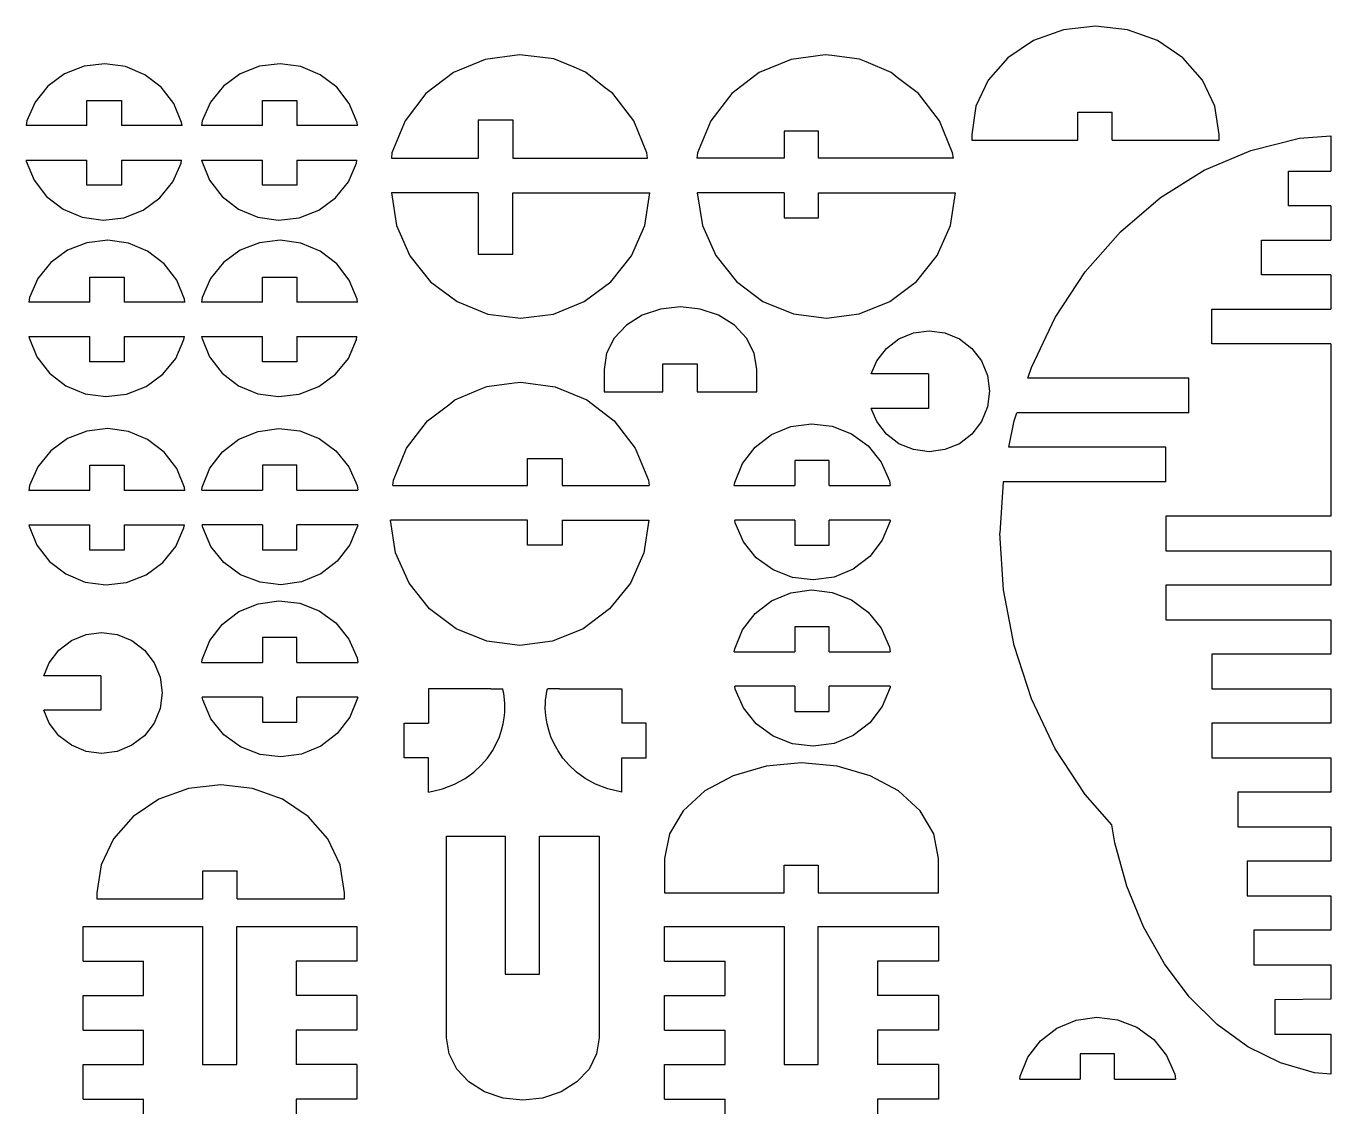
# Model space of a CAD drawing. Header units: inches. Extents: x -293 to 209, y -165 to 155.
# Drawn here: x -232.7 to -119.3, y -80.8 to 13.1 of the extents above; entities that cross this region are included whole.
import ezdxf

# ---------------------------------------------------------------- set-up
doc = ezdxf.new("R2010")
doc.units = ezdxf.units.IN
doc.header["$MEASUREMENT"] = 0

msp = doc.modelspace()

# ---------------------------------------------------------------- linework, layer by layer
for p, q in [((-142.52, 12.81), (-145.12, 11.87)), ((-139.74, 13.14), (-142.52, 12.81)), ((-136.95, 12.81), (-139.74, 13.14)), ((-134.36, 11.87), (-136.95, 12.81)), ((-145.12, 11.87), (-147.35, 10.38)), ((-132.13, 10.38), (-134.36, 11.87)), ((-192.8, 10.24), (-195.57, 9.1)), ((-189.83, 10.64), (-192.8, 10.24)), ((-188.04, 10.44), (-189.83, 10.64)), ((-186.84, 10.29), (-188.04, 10.44)), ((-185.07, 9.56), (-186.84, 10.29)), ((-166.21, 10.24), (-168.98, 9.1)), ((-163.24, 10.64), (-166.21, 10.24)), ((-162.65, 10.57), (-163.24, 10.64)), ((-160.27, 10.26), (-162.65, 10.57)), ((-159.68, 10.02), (-160.27, 10.26)), ((-147.35, 10.38), (-149.06, 8.43)), ((-130.42, 8.43), (-132.13, 10.38)), ((-227.68, 9.65), (-229.37, 8.98)), ((-225.87, 9.86), (-227.68, 9.65)), ((-224.07, 9.61), (-225.87, 9.86)), ((-222.4, 8.91), (-224.07, 9.61)), ((-212.42, 9.65), (-214.11, 8.98)), ((-210.62, 9.86), (-212.42, 9.65)), ((-208.82, 9.61), (-210.62, 9.86)), ((-207.14, 8.91), (-208.82, 9.61)), ((-195.57, 9.1), (-197.95, 7.27)), ((-184.07, 9.14), (-185.07, 9.56)), ((-182.46, 7.84), (-184.07, 9.14)), ((-168.98, 9.1), (-171.36, 7.27)), ((-157.5, 9.11), (-159.68, 10.02)), ((-156.97, 8.68), (-157.5, 9.11)), ((-229.37, 8.98), (-230.82, 7.92)), ((-220.97, 7.82), (-222.4, 8.91)), ((-214.11, 8.98), (-215.57, 7.92)), ((-205.71, 7.82), (-207.14, 8.91)), ((-155.13, 7.27), (-156.97, 8.68)), ((-149.06, 8.43), (-150.13, 6.16)), ((-129.35, 6.16), (-130.42, 8.43)), ((-230.82, 7.92), (-231.94, 6.52)), ((-219.87, 6.4), (-220.97, 7.82)), ((-215.57, 7.92), (-216.69, 6.52)), ((-204.62, 6.4), (-205.71, 7.82)), ((-197.95, 7.27), (-199.77, 4.9)), ((-181.71, 7.27), (-182.46, 7.84)), ((-179.89, 4.9), (-181.71, 7.27)), ((-171.36, 7.27), (-173.18, 4.9)), ((-153.3, 4.9), (-155.13, 7.27)), ((-231.94, 6.52), (-232.66, 4.89)), ((-227.43, 4.48), (-227.43, 6.67)), ((-227.43, 6.67), (-224.43, 6.67)), ((-224.43, 6.67), (-224.43, 4.48)), ((-219.2, 4.75), (-219.87, 6.4)), ((-216.69, 6.52), (-217.41, 4.89)), ((-212.17, 4.48), (-212.17, 6.67)), ((-212.17, 6.67), (-209.17, 6.67)), ((-209.17, 6.67), (-209.17, 4.48)), ((-203.94, 4.75), (-204.62, 6.4)), ((-150.13, 6.16), (-150.5, 3.72)), ((-128.98, 3.72), (-129.35, 6.16)), ((-232.66, 4.89), (-232.72, 4.48)), ((-219.16, 4.48), (-219.2, 4.75)), ((-217.41, 4.89), (-217.47, 4.48)), ((-203.91, 4.48), (-203.94, 4.75)), ((-199.77, 4.9), (-200.92, 2.13)), ((-193.41, 4.99), (-193.41, 1.65)), ((-193.41, 4.99), (-190.41, 4.99)), ((-190.41, 4.99), (-190.41, 1.65)), ((-178.74, 2.13), (-179.89, 4.9)), ((-173.18, 4.9), (-174.33, 2.13)), ((-152.16, 2.13), (-153.3, 4.9)), ((-141.28, 5.65), (-138.29, 5.65)), ((-141.28, 3.22), (-141.28, 5.65)), ((-138.29, 3.22), (-138.29, 5.65)), ((-227.43, 4.48), (-232.72, 4.48)), ((-219.16, 4.48), (-224.43, 4.48)), ((-212.17, 4.48), (-217.47, 4.48)), ((-203.91, 4.48), (-209.17, 4.48)), ((-166.82, 4.01), (-166.82, 1.65)), ((-163.82, 4.01), (-166.82, 4.01)), ((-163.82, 1.65), (-163.82, 4.01)), ((-150.5, 3.72), (-150.5, 3.22)), ((-128.98, 3.22), (-128.98, 3.72)), ((-121.99, 3.38), (-119.27, 3.6)), ((-119.27, 3.6), (-119.27, 0.52)), ((-150.5, 3.22), (-141.28, 3.22)), ((-138.29, 3.22), (-128.98, 3.22)), ((-130.29, 0.6), (-126.23, 2.33)), ((-126.23, 2.33), (-121.99, 3.38)), ((-232.72, 1.48), (-227.43, 1.48)), ((-232.72, 1.48), (-232.71, 1.38)), ((-232.71, 1.38), (-232.03, -0.27)), ((-227.43, -0.7), (-227.43, 1.48)), ((-224.43, 1.48), (-219.21, 1.48)), ((-224.43, 1.48), (-224.43, -0.7)), ((-219.96, -0.4), (-219.24, 1.23)), ((-219.24, 1.23), (-219.21, 1.48)), ((-217.47, 1.48), (-212.17, 1.48)), ((-217.47, 1.48), (-217.45, 1.38)), ((-217.45, 1.38), (-216.78, -0.27)), ((-212.17, -0.7), (-212.17, 1.48)), ((-209.17, 1.48), (-203.95, 1.48)), ((-209.17, 1.48), (-209.17, -0.7)), ((-204.7, -0.4), (-203.99, 1.23)), ((-203.99, 1.23), (-203.95, 1.48)), ((-200.92, 2.13), (-200.96, 1.65)), ((-200.96, 1.65), (-193.41, 1.65)), ((-190.41, 1.65), (-178.68, 1.65)), ((-178.68, 1.65), (-178.74, 2.13)), ((-174.33, 2.13), (-174.39, 1.65)), ((-166.82, 1.65), (-174.39, 1.65)), ((-152.09, 1.65), (-163.82, 1.65)), ((-152.09, 1.65), (-152.16, 2.13)), ((-134.09, -1.77), (-130.29, 0.6)), ((-122.96, -2.48), (-122.96, 0.52)), ((-122.96, 0.52), (-119.27, 0.52)), ((-232.03, -0.27), (-230.94, -1.69)), ((-224.43, -0.7), (-227.43, -0.7)), ((-221.08, -1.79), (-219.96, -0.4)), ((-216.78, -0.27), (-215.68, -1.69)), ((-209.17, -0.7), (-212.17, -0.7)), ((-205.83, -1.79), (-204.7, -0.4)), ((-230.94, -1.69), (-229.51, -2.78)), ((-222.54, -2.86), (-221.08, -1.79)), ((-215.68, -1.69), (-214.25, -2.78)), ((-207.28, -2.86), (-205.83, -1.79)), ((-193.41, -1.35), (-200.96, -1.35)), ((-200.96, -1.35), (-200.51, -4.19)), ((-193.41, -1.35), (-193.41, -6.68)), ((-190.41, -1.35), (-178.48, -1.35)), ((-190.41, -6.68), (-190.41, -1.35)), ((-178.93, -4.19), (-178.48, -1.35)), ((-174.37, -1.35), (-173.92, -4.19)), ((-166.82, -1.35), (-174.37, -1.35)), ((-166.82, -1.35), (-166.82, -3.54)), ((-163.82, -3.54), (-163.82, -1.35)), ((-163.82, -1.35), (-151.9, -1.35)), ((-152.35, -4.19), (-151.9, -1.35)), ((-137.56, -4.74), (-134.09, -1.77)), ((-229.51, -2.78), (-227.83, -3.48)), ((-224.22, -3.52), (-222.54, -2.86)), ((-214.25, -2.78), (-212.58, -3.48)), ((-208.97, -3.52), (-207.28, -2.86)), ((-119.27, -2.48), (-122.96, -2.48)), ((-119.27, -2.48), (-119.27, -5.48)), ((-227.83, -3.48), (-226.03, -3.73)), ((-226.03, -3.73), (-224.22, -3.52)), ((-212.58, -3.48), (-210.78, -3.73)), ((-210.78, -3.73), (-208.97, -3.52)), ((-200.51, -4.19), (-199.35, -6.83)), ((-180.09, -6.83), (-178.93, -4.19)), ((-173.92, -4.19), (-172.75, -6.82)), ((-166.82, -3.54), (-163.82, -3.54)), ((-153.51, -6.82), (-152.35, -4.19)), ((-225.62, -5.49), (-227.43, -5.7)), ((-223.82, -5.74), (-225.62, -5.49)), ((-210.62, -5.49), (-212.42, -5.7)), ((-208.82, -5.74), (-210.62, -5.49)), ((-140.63, -8.24), (-137.56, -4.74)), ((-125.31, -8.48), (-125.31, -5.48)), ((-125.31, -5.48), (-119.27, -5.48)), ((-229.12, -6.36), (-230.57, -7.43)), ((-227.43, -5.7), (-229.12, -6.36)), ((-222.15, -6.44), (-223.82, -5.74)), ((-220.72, -7.53), (-222.15, -6.44)), ((-214.11, -6.36), (-215.57, -7.43)), ((-212.42, -5.7), (-214.11, -6.36)), ((-207.14, -6.44), (-208.82, -5.74)), ((-205.71, -7.53), (-207.14, -6.44)), ((-193.41, -6.68), (-190.41, -6.68)), ((-230.57, -7.43), (-231.7, -8.82)), ((-219.62, -8.95), (-220.72, -7.53)), ((-215.57, -7.43), (-216.69, -8.82)), ((-204.62, -8.95), (-205.71, -7.53)), ((-199.35, -6.83), (-197.55, -9.09)), ((-181.88, -9.09), (-180.09, -6.83)), ((-172.75, -6.82), (-170.96, -9.08)), ((-155.31, -9.08), (-153.51, -6.82)), ((-231.7, -8.82), (-232.41, -10.45)), ((-227.18, -10.86), (-227.18, -8.68)), ((-227.18, -8.68), (-224.18, -8.68)), ((-224.18, -8.68), (-224.18, -10.86)), ((-218.95, -10.6), (-219.62, -8.95)), ((-216.69, -8.82), (-217.41, -10.45)), ((-212.17, -10.86), (-212.17, -8.68)), ((-212.17, -8.68), (-209.17, -8.68)), ((-209.17, -8.68), (-209.17, -10.86)), ((-203.94, -10.6), (-204.62, -8.95)), ((-157.61, -10.8), (-155.31, -9.08)), ((-143.23, -12.2), (-140.63, -8.24)), ((-119.27, -8.48), (-125.31, -8.48)), ((-119.27, -8.48), (-119.27, -11.48)), ((-197.55, -9.09), (-195.25, -10.82)), ((-184.19, -10.82), (-181.88, -9.09)), ((-170.96, -9.08), (-168.66, -10.8)), ((-232.41, -10.45), (-232.47, -10.86)), ((-227.18, -10.86), (-232.47, -10.86)), ((-218.91, -10.86), (-224.18, -10.86)), ((-218.91, -10.86), (-218.95, -10.6)), ((-217.41, -10.45), (-217.47, -10.86)), ((-212.17, -10.86), (-217.47, -10.86)), ((-203.91, -10.86), (-209.17, -10.86)), ((-203.91, -10.86), (-203.94, -10.6)), ((-195.25, -10.82), (-192.58, -11.9)), ((-186.86, -11.9), (-184.19, -10.82)), ((-175.83, -11.28), (-177.55, -11.47)), ((-174.11, -11.47), (-175.83, -11.28)), ((-168.66, -10.8), (-165.99, -11.88)), ((-160.28, -11.88), (-157.61, -10.8)), ((-192.58, -11.9), (-189.72, -12.27)), ((-189.72, -12.27), (-186.86, -11.9)), ((-179.15, -12.01), (-180.52, -12.87)), ((-177.55, -11.47), (-179.15, -12.01)), ((-172.51, -12.01), (-174.11, -11.47)), ((-171.13, -12.87), (-172.51, -12.01)), ((-165.99, -11.88), (-163.13, -12.25)), ((-163.13, -12.25), (-160.28, -11.88)), ((-145.3, -16.54), (-143.23, -12.2)), ((-129.61, -11.48), (-119.27, -11.48)), ((-129.61, -14.48), (-129.61, -11.48)), ((-180.52, -12.87), (-181.58, -14)), ((-170.08, -14), (-171.13, -12.87)), ((-156.83, -14.06), (-155.56, -13.53)), ((-155.56, -13.53), (-154.2, -13.35)), ((-154.2, -13.35), (-152.84, -13.53)), ((-152.84, -13.53), (-151.57, -14.06)), ((-232.47, -13.86), (-227.18, -13.86)), ((-232.47, -13.86), (-232.46, -13.97)), ((-232.46, -13.97), (-231.78, -15.62)), ((-227.18, -16.05), (-227.18, -13.86)), ((-224.18, -13.86), (-218.96, -13.86)), ((-224.18, -13.86), (-224.18, -16.05)), ((-219.71, -15.75), (-218.99, -14.11)), ((-218.99, -14.11), (-218.96, -13.86)), ((-217.47, -13.86), (-212.17, -13.86)), ((-217.47, -13.86), (-217.45, -13.97)), ((-217.45, -13.97), (-216.78, -15.62)), ((-212.17, -16.05), (-212.17, -13.86)), ((-209.17, -13.86), (-203.95, -13.86)), ((-209.17, -13.86), (-209.17, -16.05)), ((-204.7, -15.75), (-203.99, -14.11)), ((-203.99, -14.11), (-203.95, -13.86)), ((-181.58, -14), (-182.24, -15.3)), ((-169.41, -15.3), (-170.08, -14)), ((-157.92, -14.89), (-156.83, -14.06)), ((-151.57, -14.06), (-150.48, -14.89)), ((-119.27, -14.48), (-129.61, -14.48)), ((-119.27, -14.48), (-119.27, -29.48)), ((-231.78, -15.62), (-230.69, -17.04)), ((-220.83, -17.14), (-219.71, -15.75)), ((-216.78, -15.62), (-215.68, -17.04)), ((-205.83, -17.14), (-204.7, -15.75)), ((-182.24, -15.3), (-182.47, -16.71)), ((-169.19, -16.71), (-169.41, -15.3)), ((-158.76, -15.98), (-157.92, -14.89)), ((-150.48, -14.89), (-149.65, -15.98)), ((-224.18, -16.05), (-227.18, -16.05)), ((-209.17, -16.05), (-212.17, -16.05)), ((-182.47, -16.71), (-182.47, -18.67)), ((-182.47, -16.71), (-182.47, -18.67)), ((-177.36, -18.67), (-177.36, -16.24)), ((-177.36, -16.24), (-174.38, -16.24)), ((-174.38, -16.24), (-174.38, -18.67)), ((-169.19, -18.67), (-169.19, -16.71)), ((-159.23, -17.11), (-158.76, -15.98)), ((-149.65, -15.98), (-149.12, -17.25)), ((-145.61, -17.48), (-145.3, -16.54)), ((-230.69, -17.04), (-229.26, -18.13)), ((-229.26, -18.13), (-227.58, -18.83)), ((-222.29, -18.21), (-220.83, -17.14)), ((-215.68, -17.04), (-214.25, -18.13)), ((-214.25, -18.13), (-212.58, -18.83)), ((-207.28, -18.21), (-205.83, -17.14)), ((-192.67, -18.2), (-190.28, -17.89)), ((-190.28, -17.89), (-189.69, -17.83)), ((-189.69, -17.83), (-186.72, -18.22)), ((-154.26, -17.11), (-159.23, -17.11)), ((-154.26, -17.11), (-154.26, -20.11)), ((-149.12, -17.25), (-148.94, -18.61)), ((-131.61, -17.48), (-145.61, -17.48)), ((-131.61, -20.48), (-131.61, -17.48)), ((-227.58, -18.83), (-225.78, -19.08)), ((-225.78, -19.08), (-223.98, -18.87)), ((-223.98, -18.87), (-222.29, -18.21)), ((-212.58, -18.83), (-210.78, -19.08)), ((-210.78, -19.08), (-208.97, -18.87)), ((-208.97, -18.87), (-207.28, -18.21)), ((-195.44, -19.35), (-193.25, -18.44)), ((-193.25, -18.44), (-192.67, -18.2)), ((-186.72, -18.22), (-183.95, -19.36)), ((-182.47, -18.67), (-177.36, -18.67)), ((-174.38, -18.67), (-169.19, -18.67)), ((-172.76, -18.67), (-169.19, -18.67)), ((-148.94, -18.61), (-149.12, -19.97)), ((-197.81, -21.19), (-195.97, -19.78)), ((-195.97, -19.78), (-195.44, -19.35)), ((-183.95, -19.36), (-181.58, -21.19)), ((-158.76, -21.24), (-159.23, -20.11)), ((-154.26, -20.11), (-159.23, -20.11)), ((-149.12, -19.97), (-149.65, -21.24)), ((-199.63, -23.56), (-197.81, -21.19)), ((-181.58, -21.19), (-179.75, -23.56)), ((-166.24, -21.69), (-164.44, -21.44)), ((-164.44, -21.44), (-162.63, -21.65)), ((-157.92, -22.33), (-158.76, -21.24)), ((-149.65, -21.24), (-150.48, -22.33)), ((-147.26, -23.48), (-146.82, -21.18)), ((-146.82, -21.18), (-146.59, -20.48)), ((-131.61, -20.48), (-146.59, -20.48)), ((-227.43, -22.07), (-229.12, -22.73)), ((-225.62, -21.86), (-227.43, -22.07)), ((-223.82, -22.11), (-225.62, -21.86)), ((-222.15, -22.81), (-223.82, -22.11)), ((-214.21, -22.79), (-212.53, -22.1)), ((-212.53, -22.1), (-210.73, -21.85)), ((-210.73, -21.85), (-208.93, -22.06)), ((-208.93, -22.06), (-207.24, -22.72)), ((-169.34, -23.48), (-167.91, -22.38)), ((-167.91, -22.38), (-166.24, -21.69)), ((-162.63, -21.65), (-160.94, -22.31)), ((-160.94, -22.31), (-159.49, -23.37)), ((-156.83, -23.17), (-157.92, -22.33)), ((-150.48, -22.33), (-151.57, -23.17)), ((-230.57, -23.8), (-231.7, -25.19)), ((-229.12, -22.73), (-230.57, -23.8)), ((-220.72, -23.9), (-222.15, -22.81)), ((-215.64, -23.89), (-214.21, -22.79)), ((-207.24, -22.72), (-205.78, -23.78)), ((-205.78, -23.78), (-204.66, -25.18)), ((-200.78, -26.33), (-199.63, -23.56)), ((-179.75, -23.56), (-178.61, -26.33)), ((-170.43, -24.9), (-169.34, -23.48)), ((-159.49, -23.37), (-158.36, -24.77)), ((-155.56, -23.69), (-156.83, -23.17)), ((-154.2, -23.87), (-155.56, -23.69)), ((-152.84, -23.69), (-154.2, -23.87)), ((-151.57, -23.17), (-152.84, -23.69)), ((-133.61, -23.48), (-147.26, -23.48)), ((-133.61, -26.48), (-133.61, -23.48)), ((-219.62, -25.32), (-220.72, -23.9)), ((-216.73, -25.31), (-215.64, -23.89)), ((-189.11, -26.81), (-189.11, -24.45)), ((-189.11, -24.45), (-186.11, -24.45)), ((-186.11, -24.45), (-186.11, -26.81)), ((-171.11, -26.54), (-170.43, -24.9)), ((-162.88, -24.62), (-165.88, -24.62)), ((-165.88, -24.62), (-165.88, -26.81)), ((-162.88, -26.81), (-162.88, -24.62)), ((-158.36, -24.77), (-157.65, -26.4)), ((-231.7, -25.19), (-232.41, -26.82)), ((-227.18, -27.23), (-227.18, -25.05)), ((-227.18, -25.05), (-224.18, -25.05)), ((-224.18, -25.05), (-224.18, -27.23)), ((-218.95, -26.97), (-219.62, -25.32)), ((-217.41, -26.95), (-216.73, -25.31)), ((-209.17, -25.03), (-212.17, -25.03)), ((-212.17, -25.03), (-212.17, -27.22)), ((-209.17, -27.22), (-209.17, -25.03)), ((-204.66, -25.18), (-203.94, -26.81)), ((-232.41, -26.82), (-232.47, -27.23)), ((-218.91, -27.23), (-218.95, -26.97)), ((-217.44, -27.22), (-217.41, -26.95)), ((-217.44, -27.22), (-212.17, -27.22)), ((-209.17, -27.22), (-203.88, -27.22)), ((-203.94, -26.81), (-203.88, -27.22)), ((-200.84, -26.81), (-200.78, -26.33)), ((-200.84, -26.81), (-189.11, -26.81)), ((-186.11, -26.81), (-178.54, -26.81)), ((-178.61, -26.33), (-178.54, -26.81)), ((-171.14, -26.81), (-171.11, -26.54)), ((-171.14, -26.81), (-165.88, -26.81)), ((-162.88, -26.81), (-157.59, -26.81)), ((-157.65, -26.4), (-157.59, -26.81)), ((-147.77, -26.48), (-148.05, -30.95)), ((-133.61, -26.48), (-147.77, -26.48)), ((-227.18, -27.23), (-232.47, -27.23)), ((-218.91, -27.23), (-224.18, -27.23)), ((-133.61, -29.48), (-133.61, -32.48)), ((-119.27, -29.48), (-133.61, -29.48)), ((-232.47, -30.23), (-227.18, -30.23)), ((-232.47, -30.23), (-232.46, -30.34)), ((-232.46, -30.34), (-231.78, -31.99)), ((-227.18, -32.42), (-227.18, -30.23)), ((-224.18, -30.23), (-218.96, -30.23)), ((-224.18, -30.23), (-224.18, -32.42)), ((-219.71, -32.12), (-218.99, -30.48)), ((-218.99, -30.48), (-218.96, -30.23)), ((-212.17, -30.22), (-217.4, -30.22)), ((-217.36, -30.47), (-217.4, -30.22)), ((-216.65, -32.1), (-217.36, -30.47)), ((-212.17, -30.22), (-212.17, -32.41)), ((-203.88, -30.22), (-209.17, -30.22)), ((-209.17, -32.41), (-209.17, -30.22)), ((-203.9, -30.33), (-204.57, -31.97)), ((-203.88, -30.22), (-203.9, -30.33)), ((-200.59, -32.65), (-201.04, -29.81)), ((-189.11, -29.81), (-201.04, -29.81)), ((-189.11, -32), (-189.11, -29.81)), ((-186.11, -29.81), (-178.57, -29.81)), ((-186.11, -29.81), (-186.11, -32)), ((-178.57, -29.81), (-179.02, -32.65)), ((-165.88, -29.81), (-171.1, -29.81)), ((-171.06, -30.06), (-171.1, -29.81)), ((-170.35, -31.69), (-171.06, -30.06)), ((-165.88, -29.81), (-165.88, -32)), ((-157.59, -29.81), (-162.88, -29.81)), ((-162.88, -32), (-162.88, -29.81)), ((-157.6, -29.92), (-158.28, -31.56)), ((-157.59, -29.81), (-157.6, -29.92)), ((-169.23, -33.09), (-170.35, -31.69)), ((-158.28, -31.56), (-159.37, -32.98)), ((-147.74, -35.89), (-148.05, -30.95)), ((-231.78, -31.99), (-230.69, -33.41)), ((-224.18, -32.42), (-227.18, -32.42)), ((-220.83, -33.51), (-219.71, -32.12)), ((-215.52, -33.5), (-216.65, -32.1)), ((-212.17, -32.41), (-209.17, -32.41)), ((-204.57, -31.97), (-205.67, -33.39)), ((-199.42, -35.29), (-200.59, -32.65)), ((-186.11, -32), (-189.11, -32)), ((-179.02, -32.65), (-180.18, -35.29)), ((-165.88, -32), (-162.88, -32)), ((-133.61, -32.48), (-119.27, -32.48)), ((-119.27, -32.48), (-119.27, -35.48)), ((-230.69, -33.41), (-229.26, -34.5)), ((-222.29, -34.57), (-220.83, -33.51)), ((-214.07, -34.56), (-215.52, -33.5)), ((-205.67, -33.39), (-207.1, -34.49)), ((-167.77, -34.15), (-169.23, -33.09)), ((-159.37, -32.98), (-160.8, -34.08)), ((-229.26, -34.5), (-227.58, -35.2)), ((-223.98, -35.24), (-222.29, -34.57)), ((-212.38, -35.22), (-214.07, -34.56)), ((-207.1, -34.49), (-208.77, -35.18)), ((-166.08, -34.81), (-167.77, -34.15)), ((-164.28, -35.02), (-166.08, -34.81)), ((-162.47, -34.77), (-164.28, -35.02)), ((-160.8, -34.08), (-162.47, -34.77)), ((-227.58, -35.2), (-225.78, -35.45)), ((-225.78, -35.45), (-223.98, -35.24)), ((-210.57, -35.43), (-212.38, -35.22)), ((-208.77, -35.18), (-210.57, -35.43)), ((-197.63, -37.54), (-199.42, -35.29)), ((-180.18, -35.29), (-181.98, -37.54)), ((-167.91, -36.84), (-166.24, -36.14)), ((-166.24, -36.14), (-164.44, -35.89)), ((-164.44, -35.89), (-162.63, -36.1)), ((-162.63, -36.1), (-160.94, -36.76)), ((-146.82, -40.73), (-147.74, -35.89)), ((-133.61, -35.48), (-133.61, -38.48)), ((-119.27, -35.48), (-133.61, -35.48)), ((-214.21, -37.77), (-212.53, -37.08)), ((-212.53, -37.08), (-210.73, -36.83)), ((-210.73, -36.83), (-208.93, -37.04)), ((-208.93, -37.04), (-207.24, -37.7)), ((-169.34, -37.93), (-167.91, -36.84)), ((-160.94, -36.76), (-159.49, -37.83)), ((-215.64, -38.87), (-214.21, -37.77)), ((-207.24, -37.7), (-205.78, -38.76)), ((-195.33, -39.26), (-197.63, -37.54)), ((-181.98, -37.54), (-184.28, -39.26)), ((-170.43, -39.35), (-169.34, -37.93)), ((-159.49, -37.83), (-158.36, -39.22)), ((-133.61, -38.48), (-119.27, -38.48)), ((-119.27, -38.48), (-119.27, -41.48)), ((-227.51, -39.75), (-226.15, -39.58)), ((-226.15, -39.58), (-224.79, -39.75)), ((-216.73, -40.29), (-215.64, -38.87)), ((-205.78, -38.76), (-204.66, -40.16)), ((-192.66, -40.34), (-195.33, -39.26)), ((-184.28, -39.26), (-186.95, -40.34)), ((-171.11, -41), (-170.43, -39.35)), ((-162.88, -39.08), (-165.88, -39.08)), ((-165.88, -39.08), (-165.88, -41.26)), ((-162.88, -41.26), (-162.88, -39.08)), ((-158.36, -39.22), (-157.65, -40.85)), ((-229.87, -41.12), (-228.78, -40.28)), ((-228.78, -40.28), (-227.51, -39.75)), ((-224.79, -39.75), (-223.52, -40.28)), ((-223.52, -40.28), (-222.43, -41.12)), ((-217.41, -41.93), (-216.73, -40.29)), ((-209.17, -40.01), (-212.17, -40.01)), ((-212.17, -40.01), (-212.17, -42.2)), ((-209.17, -42.2), (-209.17, -40.01)), ((-204.66, -40.16), (-203.94, -41.79)), ((-189.8, -40.71), (-192.66, -40.34)), ((-186.95, -40.34), (-189.8, -40.71)), ((-145.3, -45.36), (-146.82, -40.73)), ((-230.7, -42.21), (-229.87, -41.12)), ((-222.43, -41.12), (-221.59, -42.21)), ((-217.44, -42.2), (-217.41, -41.93)), ((-203.94, -41.79), (-203.88, -42.2)), ((-171.14, -41.26), (-171.11, -41)), ((-171.14, -41.26), (-165.88, -41.26)), ((-162.88, -41.26), (-157.59, -41.26)), ((-157.65, -40.85), (-157.59, -41.26)), ((-119.27, -41.48), (-129.61, -41.48)), ((-129.61, -41.48), (-129.61, -44.48)), ((-231.17, -43.34), (-230.7, -42.21)), ((-221.59, -42.21), (-221.07, -43.47)), ((-217.44, -42.2), (-212.17, -42.2)), ((-209.17, -42.2), (-203.88, -42.2)), ((-226.21, -43.34), (-231.17, -43.34)), ((-226.21, -43.34), (-226.21, -46.34)), ((-221.07, -43.47), (-220.89, -44.84)), ((-220.89, -44.84), (-221.07, -46.2)), ((-212.17, -45.2), (-217.4, -45.2)), ((-217.36, -45.45), (-217.4, -45.2)), ((-212.17, -45.2), (-212.17, -47.39)), ((-203.88, -45.2), (-209.17, -45.2)), ((-209.17, -47.39), (-209.17, -45.2)), ((-203.9, -45.31), (-204.57, -46.95)), ((-203.88, -45.2), (-203.9, -45.31)), ((-197.74, -44.48), (-197.74, -47.48)), ((-192.47, -44.48), (-197.74, -44.48)), ((-192.31, -44.48), (-192.47, -44.48)), ((-192.31, -44.48), (-191.27, -44.48)), ((-191.23, -44.68), (-191.27, -44.48)), ((-191.18, -44.9), (-191.23, -44.68)), ((-191.14, -45.14), (-191.18, -44.9)), ((-191.11, -45.43), (-191.14, -45.14)), ((-187.55, -45.43), (-187.51, -45.14)), ((-187.51, -45.14), (-187.47, -44.9)), ((-187.47, -44.9), (-187.43, -44.68)), ((-187.43, -44.68), (-187.38, -44.48)), ((-186.34, -44.48), (-187.38, -44.48)), ((-186.34, -44.48), (-186.19, -44.48)), ((-186.19, -44.48), (-180.91, -44.48)), ((-180.91, -44.48), (-180.91, -47.48)), ((-165.88, -44.26), (-171.1, -44.26)), ((-171.06, -44.52), (-171.1, -44.26)), ((-170.35, -46.15), (-171.06, -44.52)), ((-165.88, -44.26), (-165.88, -46.45)), ((-157.59, -44.26), (-162.88, -44.26)), ((-162.88, -46.45), (-162.88, -44.26)), ((-157.6, -44.37), (-158.28, -46.02)), ((-157.59, -44.26), (-157.6, -44.37)), ((-143.23, -49.71), (-145.3, -45.36)), ((-129.61, -44.48), (-119.27, -44.48)), ((-119.27, -44.48), (-119.27, -47.48)), ((-230.7, -47.47), (-231.17, -46.34)), ((-226.21, -46.34), (-231.17, -46.34)), ((-221.07, -46.2), (-221.59, -47.47)), ((-216.65, -47.08), (-217.36, -45.45)), ((-191.08, -45.76), (-191.11, -45.43)), ((-191.1, -46.55), (-191.08, -46.13)), ((-191.08, -46.13), (-191.08, -45.76)), ((-187.58, -46.13), (-187.57, -45.76)), ((-187.56, -46.55), (-187.58, -46.13)), ((-187.57, -45.76), (-187.55, -45.43)), ((-169.23, -47.54), (-170.35, -46.15)), ((-165.88, -46.45), (-162.88, -46.45)), ((-158.28, -46.02), (-159.37, -47.44)), ((-229.87, -48.56), (-230.7, -47.47)), ((-221.59, -47.47), (-222.43, -48.56)), ((-215.52, -48.48), (-216.65, -47.08)), ((-212.17, -47.39), (-209.17, -47.39)), ((-204.57, -46.95), (-205.67, -48.37)), ((-199.84, -47.48), (-197.74, -47.48)), ((-199.84, -50.48), (-199.84, -47.48)), ((-191.38, -48.07), (-191.24, -47.52)), ((-191.24, -47.52), (-191.15, -47.01)), ((-191.15, -47.01), (-191.1, -46.55)), ((-187.51, -47.01), (-187.56, -46.55)), ((-187.41, -47.52), (-187.51, -47.01)), ((-187.27, -48.07), (-187.41, -47.52)), ((-178.81, -47.48), (-180.91, -47.48)), ((-178.81, -50.48), (-178.81, -47.48)), ((-167.77, -48.61), (-169.23, -47.54)), ((-159.37, -47.44), (-160.8, -48.53)), ((-119.27, -47.48), (-129.61, -47.48)), ((-129.61, -47.48), (-129.61, -50.48)), ((-228.78, -49.39), (-229.87, -48.56)), ((-222.43, -48.56), (-223.52, -49.39)), ((-214.07, -49.54), (-215.52, -48.48)), ((-205.67, -48.37), (-207.1, -49.47)), ((-191.84, -49.26), (-191.57, -48.65)), ((-191.57, -48.65), (-191.38, -48.07)), ((-187.08, -48.65), (-187.27, -48.07)), ((-186.81, -49.26), (-187.08, -48.65)), ((-166.08, -49.27), (-167.77, -48.61)), ((-160.8, -48.53), (-162.47, -49.23)), ((-227.51, -49.92), (-228.78, -49.39)), ((-226.15, -50.1), (-227.51, -49.92)), ((-224.79, -49.92), (-226.15, -50.1)), ((-223.52, -49.39), (-224.79, -49.92)), ((-212.38, -50.2), (-214.07, -49.54)), ((-207.1, -49.47), (-208.77, -50.16)), ((-192.61, -50.51), (-192.18, -49.88)), ((-192.18, -49.88), (-191.84, -49.26)), ((-186.47, -49.88), (-186.81, -49.26)), ((-186.04, -50.51), (-186.47, -49.88)), ((-164.28, -49.48), (-166.08, -49.27)), ((-162.47, -49.23), (-164.28, -49.48)), ((-140.63, -53.67), (-143.23, -49.71)), ((-210.57, -50.41), (-212.38, -50.2)), ((-208.77, -50.16), (-210.57, -50.41)), ((-197.74, -50.48), (-199.84, -50.48)), ((-197.74, -53.48), (-197.74, -50.48)), ((-193.14, -51.13), (-192.61, -50.51)), ((-185.51, -51.13), (-186.04, -50.51)), ((-180.92, -53.48), (-180.92, -50.48)), ((-180.92, -50.48), (-178.81, -50.48)), ((-165.29, -50.92), (-168.37, -51.21)), ((-162.21, -51.21), (-165.29, -50.92)), ((-129.61, -50.48), (-119.27, -50.48)), ((-119.27, -50.48), (-119.27, -53.48)), ((-194.55, -52.28), (-193.78, -51.73)), ((-193.78, -51.73), (-193.14, -51.13)), ((-184.87, -51.73), (-185.51, -51.13)), ((-184.1, -52.28), (-184.87, -51.73)), ((-171.24, -52.04), (-173.71, -53.36)), ((-168.37, -51.21), (-171.24, -52.04)), ((-159.33, -52.04), (-162.21, -51.21)), ((-156.87, -53.36), (-159.33, -52.04)), ((-218.59, -53.14), (-221.18, -54.08)), ((-215.8, -52.82), (-218.59, -53.14)), ((-213.02, -53.14), (-215.8, -52.82)), ((-210.42, -54.08), (-213.02, -53.14)), ((-197.74, -53.48), (-196.51, -53.18)), ((-196.51, -53.18), (-195.46, -52.77)), ((-195.46, -52.77), (-194.55, -52.28)), ((-183.2, -52.77), (-184.1, -52.28)), ((-182.14, -53.18), (-183.2, -52.77)), ((-180.92, -53.48), (-182.14, -53.18)), ((-221.18, -54.08), (-223.41, -55.57)), ((-208.19, -55.57), (-210.42, -54.08)), ((-173.71, -53.36), (-175.6, -55.08)), ((-154.97, -55.08), (-156.87, -53.36)), ((-138.31, -56.31), (-140.63, -53.67)), ((-119.27, -53.48), (-127.37, -53.48)), ((-127.37, -53.48), (-127.37, -56.48)), ((-223.41, -55.57), (-225.12, -57.52)), ((-206.48, -57.52), (-208.19, -55.57)), ((-175.6, -55.08), (-176.79, -57.09)), ((-153.78, -57.09), (-154.97, -55.08)), ((-138.06, -57.86), (-138.31, -56.31)), ((-127.37, -56.48), (-119.27, -56.48)), ((-119.27, -56.48), (-119.27, -59.48)), ((-225.12, -57.52), (-226.2, -59.79)), ((-205.41, -59.79), (-206.48, -57.52)), ((-196.17, -57.29), (-191.06, -57.29)), ((-196.17, -74.82), (-196.17, -57.29)), ((-191.06, -57.29), (-191.06, -69.29)), ((-188.08, -57.29), (-182.88, -57.29)), ((-188.08, -69.29), (-188.08, -57.29)), ((-182.88, -57.29), (-182.88, -74.82)), ((-176.79, -57.09), (-177.2, -59.24)), ((-153.38, -59.24), (-153.78, -57.09)), ((-137, -61.63), (-138.06, -57.86)), ((-226.2, -59.79), (-226.56, -62.23)), ((-205.04, -62.23), (-205.41, -59.79)), ((-177.2, -59.24), (-177.2, -62.23)), ((-166.82, -62.23), (-166.82, -59.81)), ((-166.82, -59.81), (-163.84, -59.81)), ((-163.84, -59.81), (-163.84, -62.23)), ((-153.38, -62.23), (-153.38, -59.24)), ((-119.27, -59.48), (-126.54, -59.48)), ((-126.54, -59.48), (-126.54, -62.48)), ((-217.34, -60.3), (-214.36, -60.3)), ((-217.34, -62.73), (-217.34, -60.3)), ((-214.36, -62.73), (-214.36, -60.3)), ((-226.56, -62.23), (-226.56, -62.73)), ((-205.04, -62.73), (-205.04, -62.23)), ((-177.2, -62.23), (-166.82, -62.23)), ((-163.84, -62.23), (-153.38, -62.23)), ((-135.55, -65.17), (-137, -61.63)), ((-226.56, -62.73), (-217.34, -62.73)), ((-214.36, -62.73), (-205.04, -62.73)), ((-126.54, -62.48), (-119.27, -62.48)), ((-119.27, -62.48), (-119.27, -65.48)), ((-227.77, -68.16), (-227.77, -65.16)), ((-227.77, -65.16), (-217.39, -65.16)), ((-217.39, -65.16), (-217.39, -77.16)), ((-214.41, -65.16), (-203.95, -65.16)), ((-214.41, -77.16), (-214.41, -65.16)), ((-203.95, -65.16), (-203.95, -68.16)), ((-177.2, -68.16), (-177.2, -65.16)), ((-177.2, -65.16), (-166.82, -65.16)), ((-166.82, -65.16), (-166.82, -77.16)), ((-163.84, -65.16), (-153.38, -65.16)), ((-163.84, -77.16), (-163.84, -65.16)), ((-153.38, -65.16), (-153.38, -68.16)), ((-133.73, -68.4), (-135.55, -65.17)), ((-119.27, -65.48), (-125.97, -65.48)), ((-125.97, -65.48), (-125.97, -68.48)), ((-227.77, -68.16), (-222.5, -68.16)), ((-222.5, -71.16), (-222.5, -68.16)), ((-209.25, -68.16), (-209.25, -71.16)), ((-203.95, -68.16), (-209.25, -68.16)), ((-177.2, -68.16), (-171.93, -68.16)), ((-171.93, -71.16), (-171.93, -68.16)), ((-158.68, -68.16), (-158.68, -71.16)), ((-153.38, -68.16), (-158.68, -68.16)), ((-131.58, -71.25), (-133.73, -68.4)), ((-125.97, -68.48), (-119.27, -68.48)), ((-119.27, -68.48), (-119.27, -71.48)), ((-191.06, -69.29), (-188.08, -69.29)), ((-227.77, -71.16), (-222.5, -71.16)), ((-227.77, -74.16), (-227.77, -71.16)), ((-203.95, -71.16), (-209.25, -71.16)), ((-203.95, -71.16), (-203.95, -74.16)), ((-177.2, -71.16), (-171.93, -71.16)), ((-177.2, -74.16), (-177.2, -71.16)), ((-153.38, -71.16), (-158.68, -71.16)), ((-153.38, -71.16), (-153.38, -74.16)), ((-129.16, -73.66), (-131.58, -71.25)), ((-119.27, -71.48), (-124.13, -71.51)), ((-124.13, -71.51), (-124.13, -74.51)), ((-143.1, -73.99), (-141.42, -73.29)), ((-141.42, -73.29), (-139.62, -73.04)), ((-139.62, -73.04), (-137.82, -73.25)), ((-137.82, -73.25), (-136.13, -73.91)), ((-126.5, -75.6), (-129.16, -73.66)), ((-227.77, -74.16), (-222.5, -74.16)), ((-222.5, -77.16), (-222.5, -74.16)), ((-209.25, -74.16), (-209.25, -77.16)), ((-203.95, -74.16), (-209.25, -74.16)), ((-195.94, -76.23), (-196.17, -74.82)), ((-182.88, -74.82), (-183.11, -76.23)), ((-177.2, -74.16), (-171.93, -74.16)), ((-171.93, -77.16), (-171.93, -74.16)), ((-158.68, -74.16), (-158.68, -77.16)), ((-153.38, -74.16), (-158.68, -74.16)), ((-144.53, -75.08), (-143.1, -73.99)), ((-136.13, -73.91), (-134.67, -74.98)), ((-124.13, -74.51), (-119.27, -74.51)), ((-119.27, -74.51), (-119.27, -78)), ((-145.62, -76.5), (-144.53, -75.08)), ((-134.67, -74.98), (-133.55, -76.37)), ((-123.65, -77), (-126.5, -75.6)), ((-195.28, -77.54), (-195.94, -76.23)), ((-183.11, -76.23), (-183.77, -77.54)), ((-146.3, -78.15), (-145.62, -76.5)), ((-138.07, -76.23), (-141.07, -76.23)), ((-141.07, -76.23), (-141.07, -78.41)), ((-138.07, -78.41), (-138.07, -76.23)), ((-133.55, -76.37), (-132.83, -78)), ((-120.69, -77.86), (-123.65, -77)), ((-227.77, -77.16), (-222.5, -77.16)), ((-227.77, -80.16), (-227.77, -77.16)), ((-217.39, -77.16), (-214.41, -77.16)), ((-203.95, -77.16), (-209.25, -77.16)), ((-203.95, -77.16), (-203.95, -80.16)), ((-194.22, -78.66), (-195.28, -77.54)), ((-183.77, -77.54), (-184.83, -78.66)), ((-177.2, -77.16), (-171.93, -77.16)), ((-177.2, -80.16), (-177.2, -77.16)), ((-166.82, -77.16), (-163.84, -77.16)), ((-153.38, -77.16), (-158.68, -77.16)), ((-153.38, -77.16), (-153.38, -80.16)), ((-146.33, -78.41), (-146.3, -78.15)), ((-132.83, -78), (-132.77, -78.41)), ((-119.27, -78), (-120.69, -77.86)), ((-192.85, -79.52), (-194.22, -78.66)), ((-184.83, -78.66), (-186.21, -79.52)), ((-146.33, -78.41), (-141.07, -78.41)), ((-138.07, -78.41), (-132.77, -78.41)), ((-227.77, -80.16), (-222.5, -80.16)), ((-222.5, -83.16), (-222.5, -80.16)), ((-209.25, -80.16), (-209.25, -83.16)), ((-203.95, -80.16), (-209.25, -80.16)), ((-191.25, -80.07), (-192.85, -79.52)), ((-189.53, -80.25), (-191.25, -80.07)), ((-187.81, -80.07), (-189.53, -80.25)), ((-186.21, -79.52), (-187.81, -80.07)), ((-177.2, -80.16), (-171.93, -80.16)), ((-171.93, -83.16), (-171.93, -80.16)), ((-158.68, -80.16), (-158.68, -83.16)), ((-153.38, -80.16), (-158.68, -80.16))]:
    msp.add_line(p, q)

doc.saveas('drawing.dxf')
